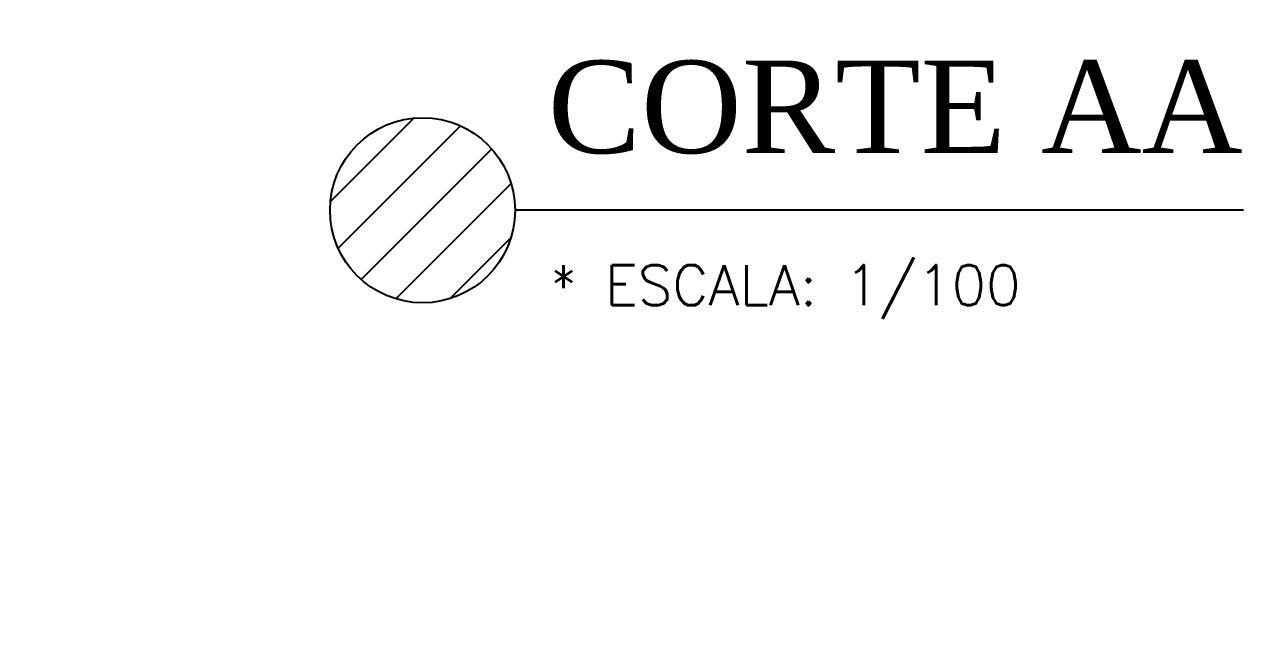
# Model space of a CAD drawing. Header units: metres. Extents: x -1783 to 21505, y -57 to 13660.
# Drawn here: x 14599 to 15209, y 6965 to 7275 of the extents above; entities that cross this region are included whole.
import ezdxf

# ---------------------------------------------------------------- set-up
doc = ezdxf.new("R2010")
doc.units = ezdxf.units.M
doc.header["$MEASUREMENT"] = 0
doc.layers.add('cotas', color=7, linetype='Continuous')
doc.styles.add('R80', font='romans.shx', dxfattribs={"height": 10})

msp = doc.modelspace()

# ---------------------------------------------------------------- hatches: boundary and pattern name
at = {"layer": 'cotas'}
h = msp.add_hatch(color=7, dxfattribs=at)
h.dxf.hatch_style = 1
h.paths.add_polyline_path([(21504.961, 13659.963), (10304.961, 13659.963), (10304.961, 5739.963), (21504.961, 5739.963)])
h.paths.add_polyline_path([(10571.627, 13593.296), (21371.627, 13593.296), (21371.627, 5806.63), (10571.627, 5806.63)], flags=16)
h = msp.add_hatch(dxfattribs=at)
h.set_pattern_fill('LINE', color=0, scale=6, angle=45)
h.set_pattern_definition([(45, (-772440.672, 809150.427), (-13.47038418, 13.47038418), [])])
h.paths.add_polyline_path([(14842.387, 7182.281, 1), (14750.387, 7182.281, 1)])

# ---------------------------------------------------------------- linework, layer by layer
at = {"layer": 'cotas', "color": 0}
msp.add_line((15204.439, 7182.281), (14842.387, 7182.281), dxfattribs=at)
msp.add_circle((14796.387, 7182.281), 46, dxfattribs=at)

# ---------------------------------------------------------------- texts
at = {"layer": 'cotas', "color": 0, "style": 'R80'}
msp.add_text('* ESCALA: 1/100', height=20, dxfattribs=at).set_placement((14859.662, 7135.043))
at = {"layer": 'cotas', "color": 0, "insert": (14858.613, 7256.704), "char_height": 46, "attachment_point": 1}
msp.add_mtext_dynamic_manual_height_columns('{\\fTimes New Roman|b0|i0|c0|p18;CORTE AA}', width=1340.9998, gutter_width=249.833, heights=[1.217], dxfattribs=at)

doc.saveas('drawing.dxf')
